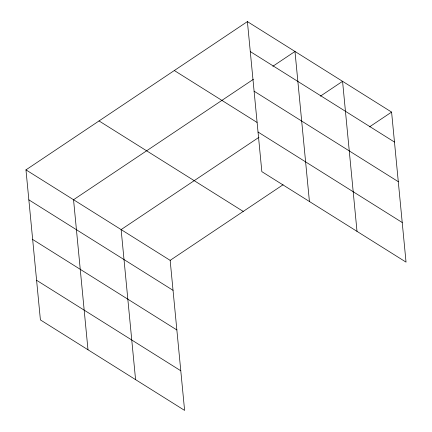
<?xml version="1.0" encoding="UTF-8"?>
<svg xmlns="http://www.w3.org/2000/svg" width="432" height="432" viewBox="0 0 432 432"><rect width="100%" height="100%" fill="white"/><g stroke="black" fill="none" stroke-linecap="round" stroke-linejoin="round"><path stroke-width="0.65" d="M25.963 169.868L170.154 260.356L184.604 410.4L40.408 319.912L25.963 169.868L247.396 21.6L391.592 112.088L406.037 262.132L261.846 171.644L247.396 21.6M253.46 79.261L73.548 199.73L87.993 349.774M272.835 66.285L294.98 51.462L309.425 201.506M258.973 137.295L121.127 229.592L135.578 379.636M320.42 96.147L342.565 81.319L357.01 231.363M170.154 260.356L283.09 184.739M369.446 126.911L391.592 112.088M250.279 51.57L394.475 142.058M254.097 91.195L398.293 181.683M174.323 70.529L257.029 122.429M258.028 132.019L402.224 222.507M99.036 120.938L243.232 211.426M28.847 199.843L173.043 290.326M32.665 239.463L176.855 329.951M36.596 280.287L180.787 370.775"/></g></svg>
